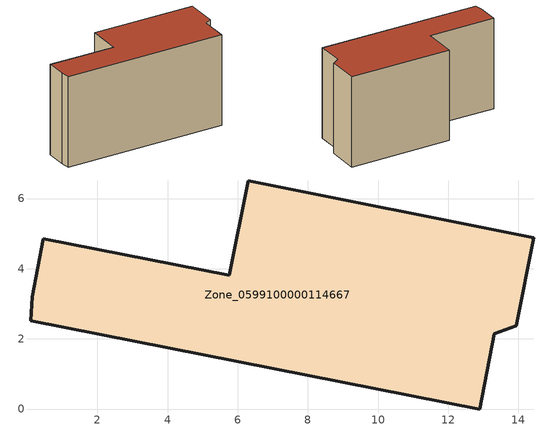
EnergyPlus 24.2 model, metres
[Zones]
Zone_0599100000114667
 floor ground (C_G): 13.31,2.14 12.89,0 0.09,2.52 0.13,3.21 0.46,4.86 5.76,3.82 6.29,6.5 14.44,4.88 13.94,2.38 z0
 wall outside (C_F): 5.76,3.82 0.46,4.86 0.13,3.21 0.09,2.52 12.89,0 13.31,2.14 13.94,2.38 14.44,4.88 6.29,6.5 5.76,3.82 z0:7.36
 roof outside (C_R): 0.13,3.21 0.09,2.52 12.89,0 13.31,2.14 13.94,2.38 14.44,4.88 6.29,6.5 5.76,3.82 0.46,4.86 z7.36
[BUILDING]
Pand.0599100000114667: North Axis=0; Terrain=City; Loads Convergence Tolerance Value=0.04; Temperature Convergence Tolerance Value=0.4; Solar Distribution=FullExterior; Maximum Number of Warmup Days=25; Minimum Number of Warmup Days=1
[Site:Location]
Rotterdam.The.Hague.AP_ZH_NLD Design_Conditions: Latitude=51.96; Longitude=4.45; Time Zone=1; Elevation=-4.5
[SITE:GROUNDTEMPERATURE:BUILDINGSURFACE]
18, 18, 18, 18, 18, 18, 18, 18, 18, 18, 18, 18
[MATERIAL] Thermal Absorptance=0.9; Solar Absorptance=0.7; Visible Absorptance=0.7
Name | Roughness | Thickness | Conductivity | Density | Specific Heat
G.TI.1946 | MediumSmooth | 0.15 | 1 | 540 | 1210
F.TI.1946 | Rough | 0.3 | 0.857143 | 1920 | 840
R.TI.1946 | MediumRough | 0.2 | 0.1 | 1500 | 1000
[CONSTRUCTION]
C_G: G.TI.1946
C_F: F.TI.1946
C_R: R.TI.1946
[ZONE]
Zone_0599100000114667: Type=1; Multiplier=1; Ceiling Height=Autocalculate; Volume=Autocalculate; Floor Area=autocalculate; Part of Total Floor Area=Yes
[ZONEINFILTRATION:DESIGNFLOWRATE]
Infil_Zone_0599100000114667: Zone or ZoneList or Space or SpaceList=Zone_0599100000114667; Schedule=AlwaysOn; Design Flow Rate Calculation Method=Flow/Area; Flow Rate per Floor Area=0.003; Constant Term Coefficient=1; Temperature Term Coefficient=0; Velocity Term Coefficient=0; Velocity Squared Term Coefficient=0
[HVACTEMPLATE:ZONE:IDEALLOADSAIRSYSTEM]
Zone_0599100000114667: Maximum Heating Supply Air Temperature=50; Minimum Cooling Supply Air Temperature=13; Maximum Heating Supply Air Humidity Ratio=0.0156; Minimum Cooling Supply Air Humidity Ratio=0.0077; Heating Limit=NoLimit; Cooling Limit=NoLimit; Dehumidification Control Type=ConstantSensibleHeatRatio; Cooling Sensible Heat Ratio=0.7; Dehumidification Setpoint=60; Humidification Control Type=None; Humidification Setpoint=30; Outdoor Air Method=None; Outdoor Air Flow Rate per Person=0.00944; Outdoor Air Flow Rate per Zone Floor Area=0; Outdoor Air Flow Rate per Zone=0; Demand Controlled Ventilation Type=None; Outdoor Air Economizer Type=NoEconomizer; Heat Recovery Type=None; Sensible Heat Recovery Effectiveness=0.7; Latent Heat Recovery Effectiveness=0.65
[ZONECONTROL:THERMOSTAT]
ThermostatControl_Zone_0599100000114667: Zone or ZoneList=Zone_0599100000114667; Control Type Schedule=DualSetpointControlType; Control 1=Thermostat_Zone_0599100000114667; Temperature Difference Between Cutout And Setpoint=0
[THERMOSTATSETPOINT:DUALSETPOINT]
Thermostat_Zone_0599100000114667: Heating Setpoint Temperature Schedule=HeatingSetpoint_Zone_0599100000114667; Cooling Setpoint Temperature Schedule=CoolingSetpoint_Zone_0599100000114667
[SCHEDULE:COMPACT]
HeatingSetpoint_Zone_0599100000114667: Through: 12/31, For: AllDays, Until: 24:00, 21
CoolingSetpoint_Zone_0599100000114667: Through: 12/31, For: AllDays, Until: 24:00, 24
DualSetpointControlType: Through: 12/31, For: AllDays, Until: 24:00, 4
AlwaysOn: Through: 12/31, For: AllDays, Until: 24:00, 1
